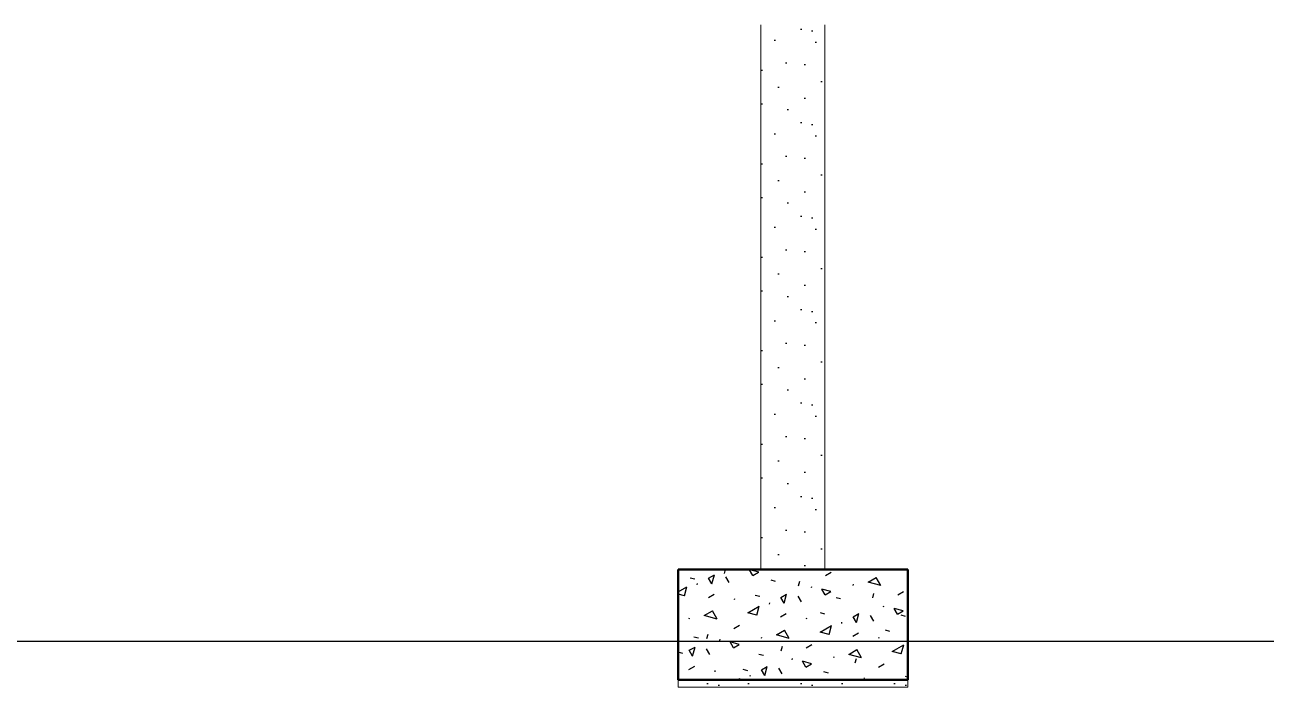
# Model space of a CAD drawing. Header units: millimetres. Extents: x -100 to 224448, y 0 to 22177.
# Drawn here: x 132902 to 139647, y 0 to 3600 of the extents above; entities that cross this region are included whole.
import ezdxf

# ---------------------------------------------------------------- set-up
doc = ezdxf.new("R2010")
doc.units = ezdxf.units.MM
doc.layers.get('0').update_dxf_attribs({"true_color": 0xdfdfdf})
for name, color, linetype, lineweight in [('Background_Concrete_ Reinforced', 7, 'Continuous', 9), ('Boundary_Concrete_ Reinforced', 99, 'Continuous', 50), ('Elevation_Concrete_ Reinforced', 252, 'Continuous', 25)]:
    doc.layers.add(name, color=color, linetype=linetype, lineweight=lineweight)
doc.layers.add('Fill_Concrete_ Reinforced', color=85, linetype='Continuous')
doc.layers.add('Viewport border', color=7, linetype='Continuous')

# ---------------------------------------------------------------- blocks, each defined once
blk = doc.blocks.new("BB'__section__..%5CMainBuilding.dwg", base_point=(1833.3, -3770))
at = {"layer": 'Elevation_Concrete_ Reinforced'}
h = blk.add_hatch(dxfattribs=at)
h.set_pattern_fill('DOTS2', color=256, scale=20, style=0)
h.paths.add_polyline_path([(16350.4, -3130), (16350.4, -170), (16002.4, -170), (16002.4, -3130)])
h = blk.add_hatch(dxfattribs=at)
h.set_pattern_fill('DOTS2', color=256, scale=20, style=0)
h.paths.add_polyline_path([(15552.4, -3730), (15552.4, -3770), (16800.4, -3770), (16800.4, -3730)])
at = {"layer": 'Fill_Concrete_ Reinforced', "extrusion": (0, 0, -1)}
h = blk.add_hatch(dxfattribs=at)
h.set_pattern_fill('CONCRETE1', color=256, scale=20, angle=15, style=0)
h.set_pattern_definition([(15, (-3002.4, 80), (287.368, 497.736), [50.8, -355.6]), (105, (-3002.4, 80), (-497.736, 287.368), [50.8, -355.6]), (150, (-2953.33, 93.15), (-392.552, -105.184), [71.842, -502.894]), (15, (-3012.5, 313.96), (287.368, 497.736), [50.8, -355.6]), (60, (-2981.4, 296), (-105.184, 392.552), [35.921, -538.815]), (150, (-2981.4, 296), (-392.552, -105.184), [35.921, -538.815]), (15, (-2891.6, 451.54), (287.368, 497.736), [71.842, -334.558]), (60, (-2891.6, 451.54), (-105.184, 392.552), [50.8, -523.936]), (150, (-2822.2, 470.13), (-392.552, -105.184), [50.8, -523.936]), (105, (-2758.8, 250.45), (-497.736, 287.368), [50.8, -355.6]), (60, (-2758.82, 250.45), (-105.184, 392.552), [35.921, -538.815]), (150, (-2740.86, 281.56), (-392.552, -105.184), [35.921, -538.815]), (15, (-2979.63, 191.3), (287.368, 497.736), [25.4, -340.36]), (15, (-2711.5, 368.3), (287.368, 497.736), [25.4, -340.36]), (105, (-2847.33, 384.5), (-497.736, 287.368), [25.4, -340.36]), (150, (-2739.1, 176.85), (-392.552, -105.184), [35.921, -538.815]), (150, (-2983.15, 400.7), (-392.552, -105.184), [35.921, -538.815]), (60, (-2852.9, 258.1), (-105.184, 392.552), [35.921, -538.815]), (105, (-2880.6, 165.23), (-497.736, 287.368), [6.35, -400.05]), (105, (-2906.6, 335.76), (-497.736, 287.368), [6.35, -400.05]), (105, (-2740.65, 452.54), (-497.736, 287.368), [6.35, -400.05]), (105, (-2678.64, 245.64), (-497.736, 287.368), [6.35, -400.05])])
h.paths.add_polyline_path([(-16800.4, -3730), (-16800.4, -3130), (-15552.4, -3130), (-15552.4, -3730)])
blk.add_line((2834.4, -3520), (21730.4, -3520))
at = {"layer": 'Background_Concrete_ Reinforced', "extrusion": (0, 1, 0)}
for p, q in [((16002.4, -170), (16002.4, -3130)), ((16350.4, -170), (16350.4, -3130)), ((16350.4, -170), (16350.4, -3130)), ((16350.4, -170), (16350.4, -3130)), ((16350.4, -170), (16350.4, -3130)), ((16350.4, -170), (16350.4, -3130)), ((15552.4, -3130), (16002.4, -3130)), ((15552.4, -3130), (16002.4, -3130)), ((15552.4, -3130), (16002.4, -3130)), ((15552.4, -3130), (15552.4, -3130)), ((15552.4, -3130), (15552.4, -3130)), ((15552.4, -3130), (15552.4, -3730)), ((15552.4, -3130), (15552.4, -3130)), ((16800.4, -3130), (15552.4, -3130)), ((16350.4, -3130), (16002.4, -3130)), ((16350.4, -3130), (16800.4, -3130)), ((16350.4, -3130), (16800.4, -3130)), ((16350.4, -3130), (16800.4, -3130)), ((16350.4, -3130), (16350.4, -3130)), ((16350.4, -3130), (16350.4, -3130)), ((16350.4, -3130), (16350.4, -3130)), ((16800.4, -3130), (16800.4, -3730)), ((16800.4, -3130), (16800.4, -3730)), ((16800.4, -3130), (16800.4, -3730)), ((16800.4, -3730), (16800.4, -3130)), ((16800.4, -3170), (16800.4, -3770)), ((16800.4, -3170), (16800.4, -3170)), ((15552.4, -3770), (15552.4, -3730)), ((15552.4, -3730), (16800.4, -3730)), ((16800.4, -3770), (15552.4, -3770)), ((16800.4, -3730), (16800.4, -3730)), ((16800.4, -3730), (16800.4, -3730)), ((16800.4, -3730), (16800.4, -3730))]:
    blk.add_line(p, q, dxfattribs=at)
at = {"layer": 'Boundary_Concrete_ Reinforced', "extrusion": (0, 1, 0)}
for p, q in [((15552.4, -3730), (15552.4, -3130)), ((15552.4, -3130), (16800.4, -3130)), ((16800.4, -3130), (16800.4, -3730)), ((16800.4, -3730), (15552.4, -3730))]:
    blk.add_line(p, q, dxfattribs=at)

msp = doc.modelspace()

# ---------------------------------------------------------------- block references
at = {"layer": 'Viewport border'}
msp.add_blockref("BB'__section__..%5CMainBuilding.dwg", (122732.9, 0), dxfattribs=at)

doc.saveas('drawing.dxf')
